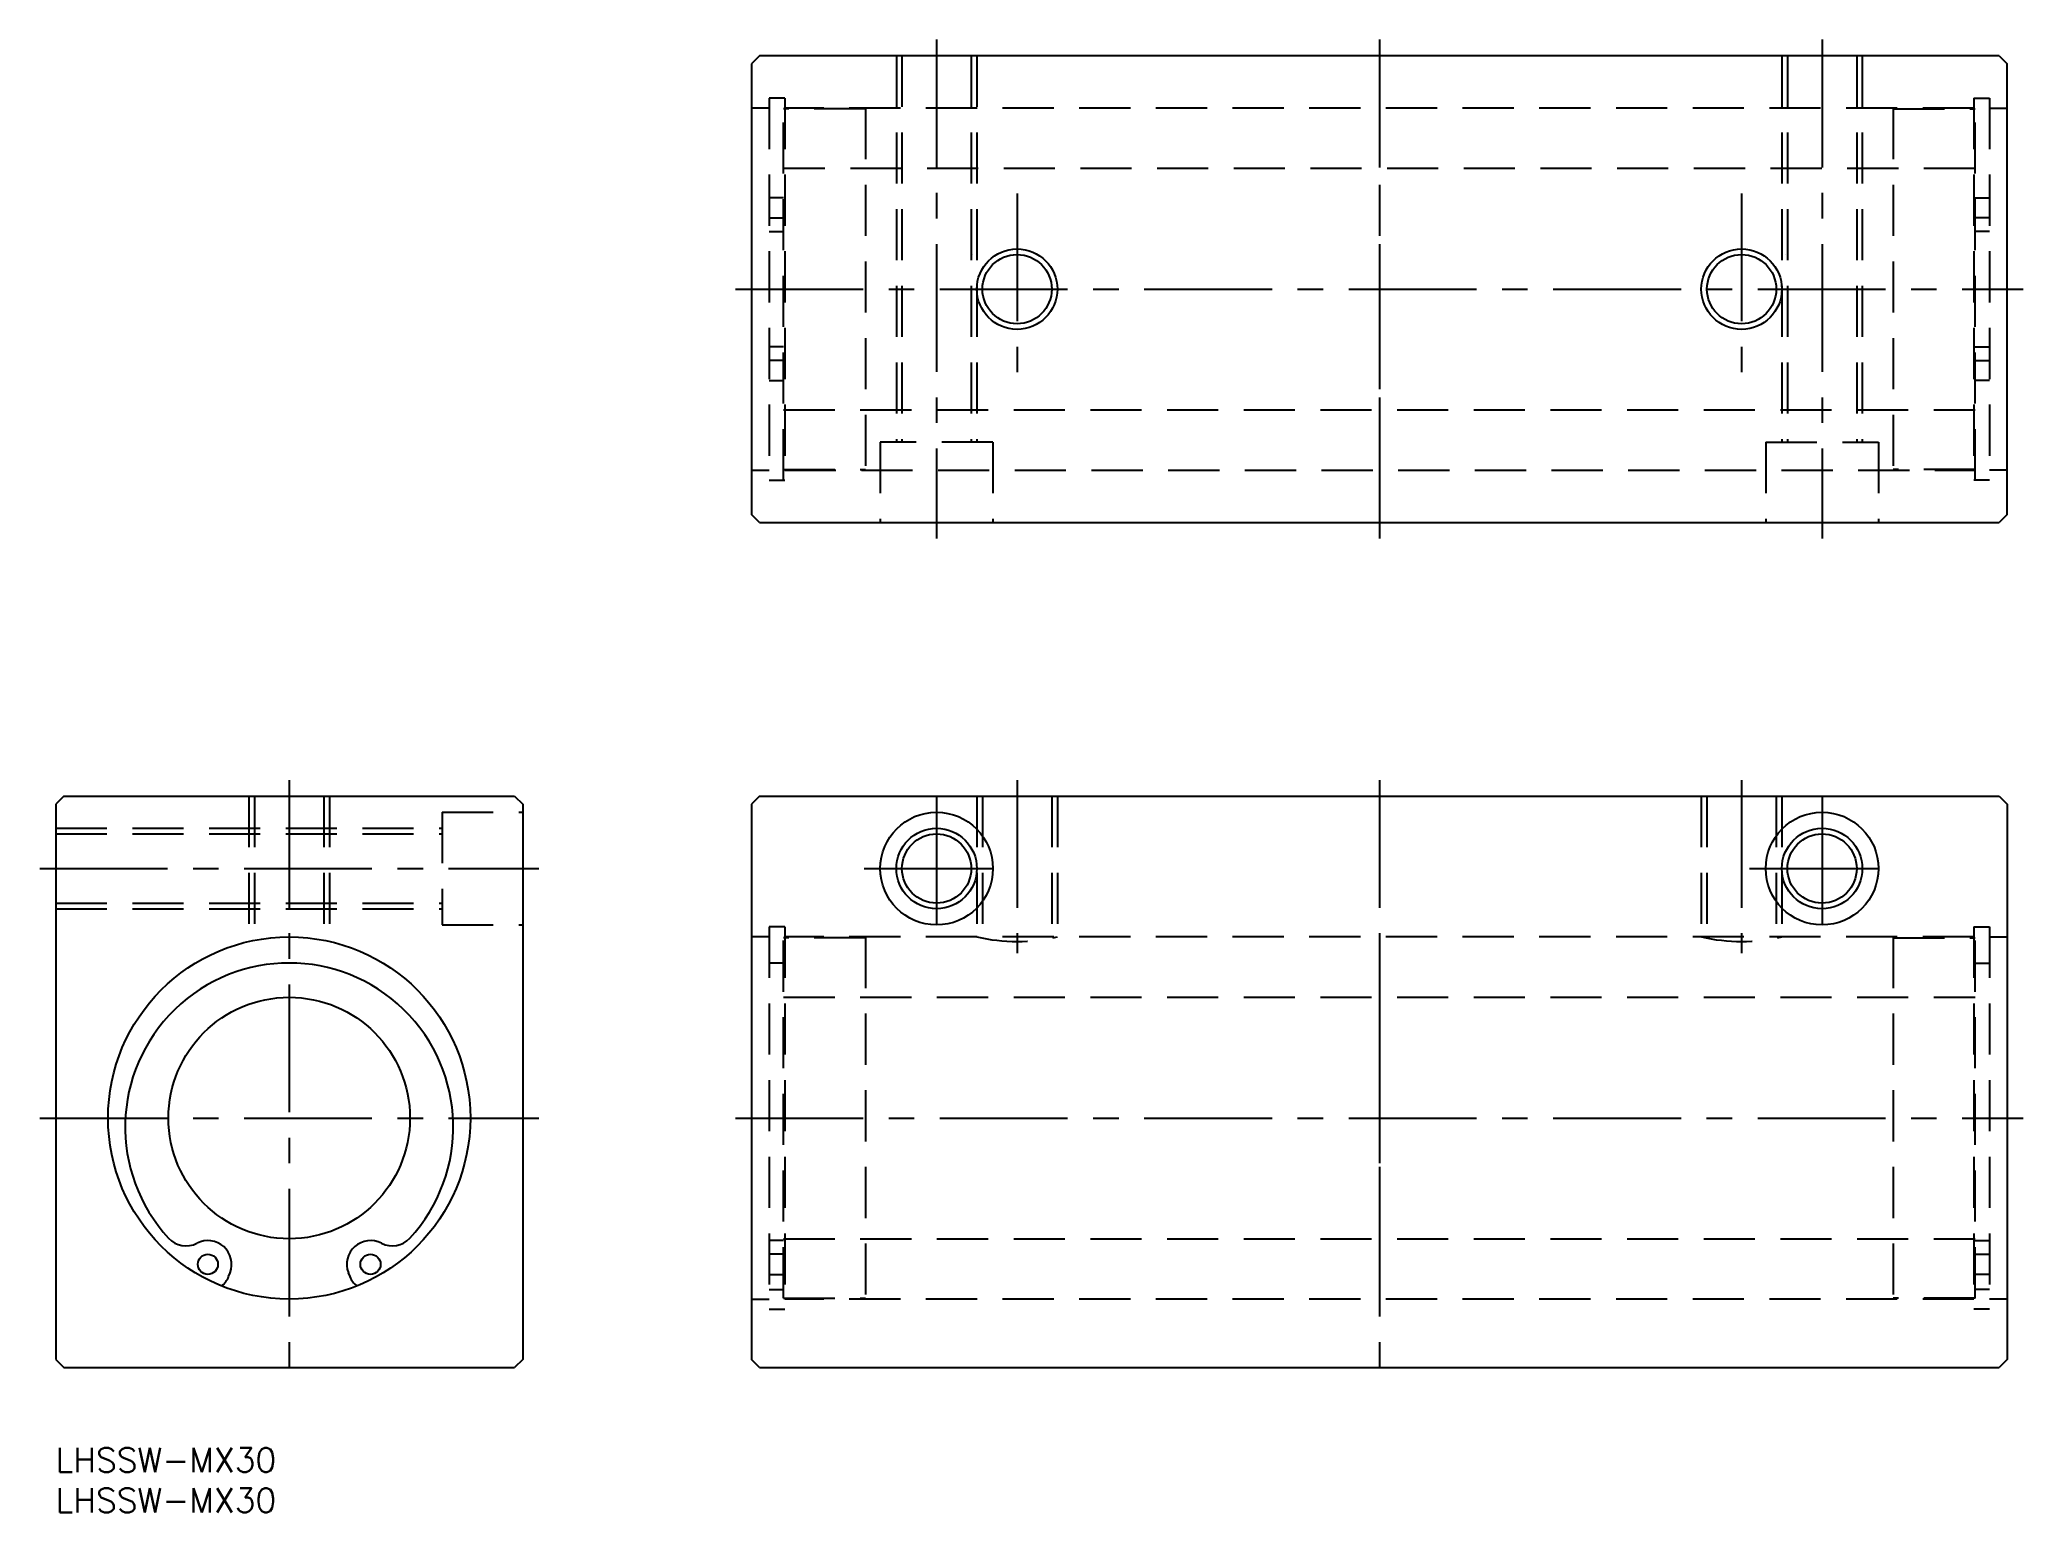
# Model space of a CAD drawing. Extents: x -2 to 244, y -8 to 175.
import ezdxf

# ---------------------------------------------------------------- set-up
doc = ezdxf.new("R2010")
doc.units = 0
doc.header["$LTSCALE"] = 0.5
doc.linetypes.add('CENTER', pattern=[50.8, 31.75, -6.35, 6.35, -6.35])
doc.linetypes.add('DASHED', pattern=[19.05, 12.7, -6.35])
for name, color, linetype in [('MSM_CENTER', 1, 'CENTER'), ('MSM_CONTINUOUS', 7, 'CONTINUOUS'), ('MSM_DASHED', 4, 'DASHED'), ('MSM_NARROW', 5, 'CONTINUOUS'), ('MSM_PART_NUMBER', 7, 'CONTINUOUS')]:
    doc.layers.add(name, color=color, linetype=linetype)
doc.styles.get("Standard").update_dxf_attribs({"font": 'txt.shx', "height": 3, "bigfont": 'bigfont.shx'})

# ---------------------------------------------------------------- blocks, each defined once
blk = doc.blocks.new('*U11')
at = {"layer": 'MSM_PART_NUMBER'}
blk.add_text('LHSSW-MX30', height=3, dxfattribs=at).set_placement((0, -3))
blk = doc.blocks.new('*U12')
at = {"layer": 'MSM_PART_NUMBER'}
blk.add_text('LHSSW-MX30', height=3, dxfattribs=at).set_placement((0, -8))

msp = doc.modelspace()

# ---------------------------------------------------------------- linework, layer by layer
at = {"layer": 'MSM_CENTER'}
for p, q in [((109.42, 175), (109.42, 113)), ((164.42, 175), (164.42, 113)), ((219.42, 175), (219.42, 113)), ((119.42, 155.9), (119.42, 132.1)), ((209.42, 155.9), (209.42, 132.1)), ((84.42, 144), (244.42, 144)), ((29, 83), (29, 8)), ((119.42, 83), (119.42, 61.5)), ((164.42, 83), (164.42, 8)), ((209.42, 83), (209.42, 61.5)), ((109.42, 81), (109.42, 63)), ((219.42, 81), (219.42, 63)), ((-2, 72), (60, 72)), ((100.42, 72), (118.42, 72)), ((210.42, 72), (228.42, 72)), ((-2, 41), (60, 41)), ((84.42, 41), (244.42, 41))]:
    msp.add_line(p, q, dxfattribs=at)
at = {"layer": 'MSM_CONTINUOUS'}
for p, q in [((87.42, 173), (86.42, 172)), ((241.42, 173), (87.42, 173)), ((241.42, 173), (242.42, 172)), ((86.42, 172), (86.42, 116)), ((242.42, 116), (242.42, 172)), ((109.46, 148.3), (109.46, 148.3)), ((113.94, 148.3), (113.94, 148.3)), ((214.9, 148.3), (214.9, 148.3)), ((219.38, 148.3), (219.38, 148.3)), ((87.42, 115), (86.42, 116)), ((242.42, 116), (241.42, 115)), ((87.42, 115), (241.42, 115)), ((1, 81), (0, 80)), ((0, 80), (0, 11)), ((1, 81), (57, 81)), ((57, 81), (58, 80)), ((58, 80), (58, 11)), ((87.42, 81), (86.42, 80)), ((86.42, 80), (86.42, 11)), ((87.42, 81), (241.42, 81)), ((241.42, 81), (242.42, 80)), ((242.42, 80), (242.42, 11)), ((24.7, 76.52), (24.7, 76.52)), ((24.7, 72.04), (24.7, 72.04)), ((21.47, 21.29), (21.66, 21.76)), ((36.34, 21.76), (36.53, 21.29)), ((0, 11), (1, 10)), ((1, 10), (57, 10)), ((58, 11), (57, 10)), ((87.42, 10), (86.42, 11)), ((87.42, 10), (241.42, 10)), ((242.42, 11), (241.42, 10))]:
    msp.add_line(p, q, dxfattribs=at)
for centre, radius in [((119.42, 144), 4.3), ((209.42, 144), 4.3), ((109.42, 72), 7), ((219.42, 72), 7), ((109.42, 72), 4.3), ((219.42, 72), 4.3), ((29, 41), 22.5), ((29, 41), 15), ((18.9, 22.82), 1.25), ((39.1, 22.82), 1.25)]:
    msp.add_circle(centre, radius, dxfattribs=at)
for centre, radius, start, end in [((29, 39.88), 20.38, 317.3049, 222.6951), ((16.19, 28.06), 2.95, 222.6951, 297.3094), ((18.9, 22.82), 2.95, 339.1033, 117.3094), ((39.1, 22.82), 2.95, 62.6906, 200.8967), ((41.81, 28.06), 2.95, 242.6906, 317.3049), ((19.14, 22.18), 2.5, 305.2253, 339.1033), ((38.86, 22.18), 2.5, 200.8967, 234.7747)]:
    msp.add_arc(centre, radius, start, end, dxfattribs=at)
at = {"layer": 'MSM_DASHED'}
for p, q in [((104.42, 173), (104.42, 125)), ((105.12, 173), (105.12, 125)), ((113.72, 173), (113.72, 125)), ((114.42, 173), (114.42, 125)), ((214.42, 173), (214.42, 125)), ((215.12, 173), (215.12, 125)), ((223.72, 173), (223.72, 125)), ((224.42, 173), (224.42, 125)), ((88.62, 167.75), (88.62, 120.25)), ((90.57, 167.75), (88.62, 167.75)), ((90.42, 120.25), (90.42, 167.75)), ((90.57, 167.75), (90.57, 120.25)), ((238.27, 167.75), (238.27, 120.25)), ((238.27, 167.75), (240.22, 167.75)), ((238.42, 120.25), (238.42, 167.75)), ((240.22, 167.75), (240.22, 120.25)), ((88.62, 166.5), (86.42, 166.5)), ((100.57, 166.4), (90.42, 166.4)), ((238.27, 166.5), (90.57, 166.5)), ((100.57, 166.5), (100.57, 121.5)), ((164.42, 166.5), (164.42, 121.5)), ((228.27, 166.5), (228.27, 121.5)), ((228.27, 166.4), (238.42, 166.4)), ((240.22, 166.5), (242.42, 166.5)), ((238.42, 159), (90.42, 159)), ((90.42, 155.35), (88.62, 155.35)), ((238.42, 155.35), (240.22, 155.35)), ((88.62, 152.85), (90.42, 152.85)), ((240.22, 152.85), (238.42, 152.85)), ((88.62, 151.15), (90.42, 151.15)), ((240.22, 151.15), (238.42, 151.15)), ((90.42, 136.85), (88.62, 136.85)), ((238.42, 136.85), (240.22, 136.85)), ((90.42, 135.15), (88.62, 135.15)), ((238.42, 135.15), (240.22, 135.15)), ((88.62, 132.65), (90.42, 132.65)), ((240.22, 132.65), (238.42, 132.65)), ((90.42, 129), (238.42, 129)), ((116.42, 125), (102.42, 125)), ((102.42, 125), (102.42, 115)), ((116.42, 125), (116.42, 115)), ((212.42, 125), (212.42, 115)), ((212.42, 125), (226.42, 125)), ((226.42, 125), (226.42, 115)), ((86.42, 121.5), (88.62, 121.5)), ((90.42, 121.6), (100.57, 121.6)), ((90.57, 121.5), (238.27, 121.5)), ((238.42, 121.6), (228.27, 121.6)), ((242.42, 121.5), (240.22, 121.5)), ((88.62, 120.25), (90.57, 120.25)), ((240.22, 120.25), (238.27, 120.25)), ((24, 81), (24, 62.94)), ((24.7, 81), (24.7, 63.09)), ((33.3, 81), (33.3, 63.09)), ((34, 81), (34, 62.94)), ((48, 79), (48, 65)), ((48, 79), (58, 79)), ((114.42, 81), (114.42, 63.5)), ((115.12, 81), (115.12, 63.35)), ((123.72, 81), (123.72, 63.35)), ((124.42, 81), (124.42, 63.5)), ((204.42, 81), (204.42, 63.5)), ((205.12, 81), (205.12, 63.35)), ((213.72, 81), (213.72, 63.35)), ((214.42, 81), (214.42, 63.5)), ((0, 77), (48, 77)), ((0, 76.3), (48, 76.3)), ((0, 67.7), (48, 67.7)), ((0, 67), (48, 67)), ((48, 65), (58, 65)), ((90.57, 64.75), (88.62, 64.75)), ((88.62, 64.75), (88.62, 17.25)), ((90.42, 18.6), (90.42, 64.75)), ((90.57, 64.75), (90.57, 17.25)), ((238.27, 64.75), (240.22, 64.75)), ((238.27, 64.75), (238.27, 17.25)), ((238.42, 18.6), (238.42, 64.75)), ((240.22, 64.75), (240.22, 17.25)), ((88.62, 63.5), (86.42, 63.5)), ((100.57, 63.4), (90.42, 63.4)), ((238.27, 63.5), (90.57, 63.5)), ((100.57, 63.5), (100.57, 18.5)), ((164.42, 63.5), (164.42, 18.5)), ((228.27, 63.5), (228.27, 18.5)), ((228.27, 63.4), (238.42, 63.4)), ((240.22, 63.5), (242.42, 63.5)), ((90.42, 60.25), (88.62, 60.25)), ((238.42, 60.25), (240.22, 60.25)), ((90.42, 56), (238.42, 56)), ((90.42, 25.77), (88.62, 25.77)), ((90.42, 26), (238.42, 26)), ((238.42, 25.77), (240.22, 25.77)), ((90.42, 24.07), (88.62, 24.07)), ((238.42, 24.07), (240.22, 24.07)), ((88.62, 21.57), (90.42, 21.57)), ((240.22, 21.57), (238.42, 21.57)), ((86.42, 18.5), (88.62, 18.5)), ((88.62, 19.68), (90.42, 19.68)), ((88.62, 17.25), (90.57, 17.25)), ((90.42, 18.6), (100.57, 18.6)), ((238.27, 18.5), (90.57, 18.5)), ((238.42, 18.6), (228.27, 18.6)), ((240.22, 17.25), (238.27, 17.25)), ((240.22, 19.68), (238.42, 19.68)), ((242.42, 18.5), (240.22, 18.5))]:
    msp.add_line(p, q, dxfattribs=at)
for centre in [(119.42, 85.42), (209.42, 85.42)]:
    msp.add_arc(centre, 22.48, 257.1511, 282.8489, dxfattribs=at)
at = {"layer": 'MSM_NARROW'}
for centre in [(119.42, 144), (209.42, 144), (109.42, 72), (219.42, 72)]:
    msp.add_circle(centre, 5, dxfattribs=at)

# ---------------------------------------------------------------- block references
at = {"layer": 'MSM_CONTINUOUS'}
for name in ['*U11', '*U12']:
    msp.add_blockref(name, (0, 0), dxfattribs=at)

doc.saveas('drawing.dxf')
